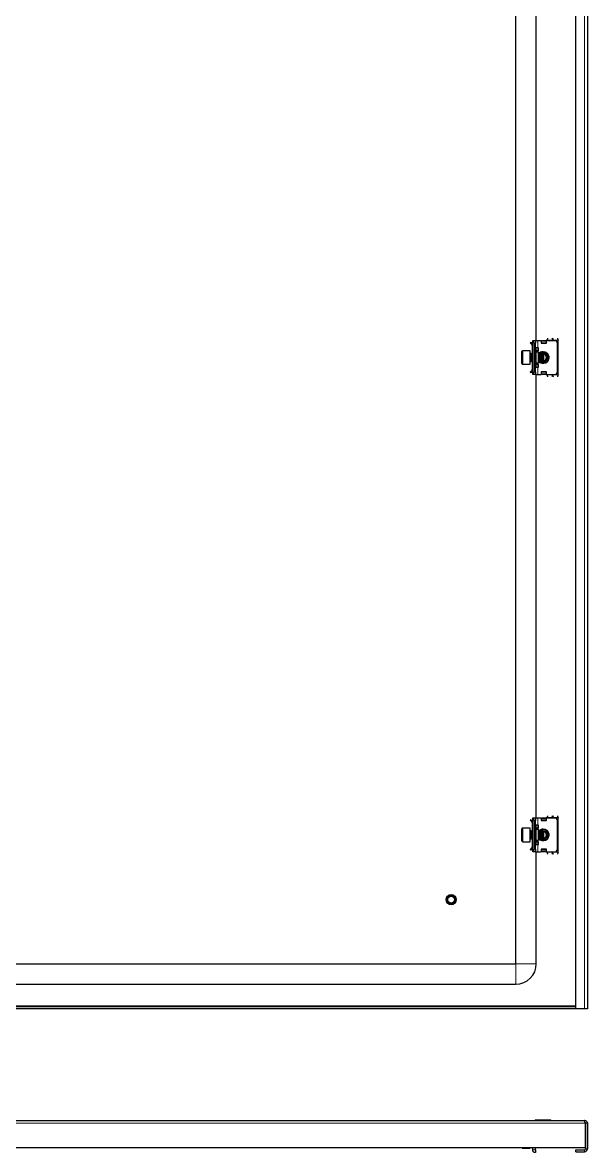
# Model space of a CAD drawing. Header units: millimetres. Extents: x -237 to 1691, y -491 to 1192.
# Drawn here: x 1276 to 1691, y -465 to 364 of the extents above; entities that cross this region are included whole.
import ezdxf

# ---------------------------------------------------------------- set-up
doc = ezdxf.new("R2010")
doc.units = ezdxf.units.MM

msp = doc.modelspace()

# ---------------------------------------------------------------- linework, layer by layer
at = {"color": 7, "linetype": 'Continuous', "lineweight": 25}
for p, q in [((1682.22, -359.46), (1682.22, 995.54)), ((1690.72, 995.54), (1690.72, -359.46)), ((1638.22, -326.46), (1638.22, 962.54)), ((1653.22, 130.54), (1653.22, 505.54)), ((1649.16, 129.18), (1648.8, 128.82)), ((1649.78, 127.85), (1648.8, 128.82)), ((1650.13, 128.2), (1649.16, 129.18)), ((1649.78, 127.85), (1650.13, 128.2)), ((1650.22, 128.54), (1650.22, 128.14)), ((1650.22, 126.79), (1650.72, 126.79)), ((1650.22, 126.79), (1650.22, 123.29)), ((1650.51, 129.24), (1650.72, 129.45)), ((1650.72, 130.54), (1652.72, 130.54)), ((1650.72, 130.27), (1650.72, 130.54)), ((1650.72, 105.81), (1650.72, 130.27)), ((1651.72, 128.54), (1651.72, 107.54)), ((1652.72, 130.54), (1652.72, 128.54)), ((1652.72, 130.54), (1654.22, 130.54)), ((1652.72, 107.54), (1652.72, 128.54)), ((1654.22, 125.04), (1652.72, 125.04)), ((1654.22, 130.54), (1656.72, 130.54)), ((1654.72, 125.04), (1654.22, 125.04)), ((1654.72, 123.04), (1654.72, 125.04)), ((1656.72, 130.54), (1656.72, 128.54)), ((1656.72, 128.54), (1660.72, 128.54)), ((1656.97, 130.16), (1657.47, 130.51)), ((1657.47, 130.16), (1656.97, 129.81)), ((1656.97, 129.81), (1656.97, 130.16)), ((1656.97, 128.89), (1656.97, 129.81)), ((1656.97, 128.54), (1656.97, 128.89)), ((1657.47, 130.51), (1657.47, 130.16)), ((1657.47, 130.51), (1659.97, 130.51)), ((1657.47, 130.16), (1659.97, 130.16)), ((1659.97, 130.16), (1659.97, 130.51)), ((1659.97, 130.51), (1660.47, 130.16)), ((1660.47, 129.81), (1659.97, 130.16)), ((1660.47, 130.16), (1660.47, 129.81)), ((1660.47, 129.81), (1660.47, 128.89)), ((1660.47, 128.89), (1660.47, 128.54)), ((1660.52, 130.42), (1660.52, 128.54)), ((1660.72, 130.42), (1660.52, 130.42)), ((1660.72, 130.54), (1666.72, 130.54)), ((1660.72, 128.54), (1660.72, 130.54)), ((1661.22, 130.54), (1661.22, 130.79)), ((1668.72, 107.54), (1668.72, 128.54)), ((1669.22, 105.29), (1669.22, 130.79)), ((1642.72, 113.64), (1642.72, 122.44)), ((1648.72, 123.04), (1643.32, 123.04)), ((1648.72, 113.04), (1648.72, 123.04)), ((1649.33, 121.04), (1648.97, 121.04)), ((1649.72, 120.48), (1649.33, 121.04)), ((1649.33, 119.18), (1649.33, 121.04)), ((1649.33, 115.04), (1649.33, 119.18)), ((1650.11, 121.04), (1649.72, 120.48)), ((1649.72, 118.97), (1649.72, 120.48)), ((1649.72, 115.59), (1649.72, 118.97)), ((1650.33, 121.04), (1650.11, 121.04)), ((1650.11, 119.18), (1650.11, 121.04)), ((1650.11, 115.04), (1650.11, 119.18)), ((1650.72, 123.29), (1650.22, 123.29)), ((1650.22, 123.29), (1650.22, 121.04)), ((1650.72, 120.48), (1650.33, 121.04)), ((1650.33, 119.18), (1650.33, 121.04)), ((1650.33, 115.04), (1650.33, 119.18)), ((1653.04, 122.07), (1654.72, 123.04)), ((1653.22, 122.17), (1653.22, 123.29)), ((1653.22, 123.29), (1653.72, 123.29)), ((1654.72, 122.04), (1653.22, 122.04)), ((1653.72, 123.29), (1654.72, 123.29)), ((1654.72, 114.04), (1654.72, 122.04)), ((1655.11, 121.04), (1654.72, 120.48)), ((1655.33, 121.04), (1655.11, 121.04)), ((1655.11, 119.18), (1655.11, 121.04)), ((1655.11, 115.04), (1655.11, 119.18)), ((1655.72, 120.48), (1655.33, 121.04)), ((1655.33, 119.18), (1655.33, 121.04)), ((1655.33, 115.04), (1655.33, 119.18)), ((1656.11, 121.04), (1655.72, 120.48)), ((1655.72, 118.97), (1655.72, 120.48)), ((1655.72, 115.59), (1655.72, 118.97)), ((1656.33, 121.04), (1656.11, 121.04)), ((1656.11, 119.18), (1656.11, 121.04)), ((1656.11, 115.04), (1656.11, 119.18)), ((1656.72, 120.48), (1656.33, 121.04)), ((1656.33, 119.18), (1656.33, 121.04)), ((1656.33, 115.04), (1656.33, 119.18)), ((1656.64, 120.59), (1656.89, 120.73)), ((1657.11, 121.04), (1656.72, 120.48)), ((1656.72, 118.97), (1656.72, 120.48)), ((1656.72, 115.59), (1656.72, 118.97)), ((1657.33, 121.04), (1657.11, 121.04)), ((1657.11, 119.18), (1657.11, 121.04)), ((1657.11, 115.04), (1657.11, 119.18)), ((1657.72, 120.48), (1657.33, 121.04)), ((1657.33, 119.18), (1657.33, 121.04)), ((1657.33, 115.04), (1657.33, 119.18)), ((1657.93, 120.78), (1657.55, 120.72)), ((1658.11, 121.04), (1657.72, 120.48)), ((1657.72, 118.97), (1657.72, 120.48)), ((1657.72, 115.59), (1657.72, 118.97)), ((1658.16, 121.04), (1658.11, 121.04)), ((1658.11, 119.18), (1658.11, 121.04)), ((1658.11, 115.04), (1658.11, 119.18)), ((1658.72, 120.48), (1658.16, 121.04)), ((1658.16, 115.04), (1658.16, 121.04)), ((1659.24, 120.6), (1658.41, 120.79)), ((1658.72, 115.59), (1658.72, 120.48)), ((1643.32, 113.04), (1648.72, 113.04)), ((1649.78, 108.23), (1648.8, 107.25)), ((1648.97, 115.04), (1649.33, 115.04)), ((1650.13, 107.87), (1649.16, 106.9)), ((1649.33, 115.04), (1649.72, 115.59)), ((1649.72, 115.59), (1650.11, 115.04)), ((1649.78, 108.23), (1650.13, 107.87)), ((1650.11, 115.04), (1650.33, 115.04)), ((1650.22, 115.04), (1650.22, 112.79)), ((1650.22, 112.79), (1650.22, 109.29)), ((1650.22, 112.79), (1650.72, 112.79)), ((1650.22, 109.29), (1650.72, 109.29)), ((1650.22, 107.54), (1650.22, 108)), ((1650.33, 115.04), (1650.72, 115.59)), ((1652.72, 111.04), (1654.22, 111.04)), ((1654.72, 113.04), (1653.04, 114.01)), ((1653.22, 114.04), (1654.72, 114.04)), ((1653.22, 112.79), (1653.22, 113.9)), ((1653.72, 112.79), (1653.22, 112.79)), ((1654.72, 112.79), (1653.72, 112.79)), ((1654.22, 111.04), (1654.72, 111.04)), ((1654.72, 115.59), (1655.11, 115.04)), ((1654.72, 111.04), (1654.72, 113.04)), ((1655.11, 115.04), (1655.33, 115.04)), ((1655.33, 115.04), (1655.72, 115.59)), ((1655.72, 115.59), (1656.11, 115.04)), ((1656.11, 115.04), (1656.33, 115.04)), ((1656.33, 115.04), (1656.72, 115.59)), ((1656.89, 115.35), (1656.64, 115.48)), ((1656.72, 115.59), (1657.11, 115.04)), ((1657.11, 115.04), (1657.33, 115.04)), ((1657.33, 115.04), (1657.72, 115.59)), ((1657.72, 115.59), (1658.11, 115.04)), ((1658.11, 115.04), (1658.16, 115.04)), ((1658.16, 115.04), (1658.72, 115.59)), ((1649.16, 106.9), (1648.8, 107.25)), ((1650.72, 106.62), (1650.51, 106.83)), ((1650.72, 105.54), (1650.72, 105.81)), ((1652.72, 105.54), (1650.72, 105.54)), ((1652.72, 107.54), (1652.72, 105.54)), ((1652.72, 105.54), (1654.22, 105.54)), ((1653.22, -219.46), (1653.22, 105.54)), ((1654.22, 105.54), (1656.72, 105.54)), ((1660.72, 107.54), (1656.72, 107.54)), ((1656.72, 107.54), (1656.72, 105.54)), ((1656.97, 107.18), (1656.97, 107.54)), ((1656.97, 106.27), (1656.97, 107.18)), ((1656.97, 106.27), (1657.47, 105.92)), ((1656.97, 105.92), (1656.97, 106.27)), ((1657.47, 105.56), (1656.97, 105.92)), ((1659.97, 105.92), (1657.47, 105.92)), ((1657.47, 105.92), (1657.47, 105.56)), ((1659.97, 105.56), (1657.47, 105.56)), ((1659.97, 105.92), (1660.47, 106.27)), ((1659.97, 105.56), (1659.97, 105.92)), ((1660.47, 105.92), (1659.97, 105.56)), ((1660.47, 107.54), (1660.47, 107.18)), ((1660.47, 107.18), (1660.47, 106.27)), ((1660.47, 106.27), (1660.47, 105.92)), ((1660.52, 107.54), (1660.52, 105.66)), ((1660.52, 105.66), (1660.72, 105.66)), ((1660.72, 105.54), (1660.72, 107.54)), ((1660.72, 105.54), (1666.72, 105.54)), ((1661.22, 105.29), (1661.22, 105.54)), ((1649.16, -220.82), (1648.8, -221.18)), ((1649.78, -222.15), (1648.8, -221.18)), ((1650.13, -221.8), (1649.16, -220.82)), ((1649.78, -222.15), (1650.13, -221.8)), ((1650.22, -221.46), (1650.22, -221.86)), ((1650.22, -223.21), (1650.72, -223.21)), ((1650.22, -223.21), (1650.22, -226.71)), ((1650.51, -220.76), (1650.72, -220.55)), ((1650.72, -219.46), (1652.72, -219.46)), ((1650.72, -219.73), (1650.72, -219.46)), ((1650.72, -244.19), (1650.72, -219.73)), ((1651.72, -221.46), (1651.72, -242.46)), ((1652.72, -219.46), (1652.72, -221.46)), ((1652.72, -219.46), (1654.22, -219.46)), ((1652.72, -242.46), (1652.72, -221.46)), ((1654.22, -219.46), (1656.72, -219.46)), ((1656.72, -219.46), (1656.72, -221.46)), ((1656.72, -221.46), (1660.72, -221.46)), ((1656.97, -219.84), (1657.47, -219.49)), ((1657.47, -219.84), (1656.97, -220.19)), ((1656.97, -220.19), (1656.97, -219.84)), ((1656.97, -221.11), (1656.97, -220.19)), ((1656.97, -221.46), (1656.97, -221.11)), ((1657.47, -219.49), (1657.47, -219.84)), ((1657.47, -219.49), (1659.97, -219.49)), ((1657.47, -219.84), (1659.97, -219.84)), ((1659.97, -219.84), (1659.97, -219.49)), ((1659.97, -219.49), (1660.47, -219.84)), ((1660.47, -220.19), (1659.97, -219.84)), ((1660.47, -219.84), (1660.47, -220.19)), ((1660.47, -220.19), (1660.47, -221.11)), ((1660.47, -221.11), (1660.47, -221.46)), ((1660.52, -219.58), (1660.52, -221.46)), ((1660.72, -219.58), (1660.52, -219.58)), ((1660.72, -221.46), (1660.72, -219.46)), ((1660.72, -219.46), (1666.72, -219.46)), ((1661.22, -219.46), (1661.22, -219.21)), ((1668.72, -242.46), (1668.72, -221.46)), ((1669.22, -244.71), (1669.22, -219.21)), ((1642.72, -236.36), (1642.72, -227.56)), ((1648.72, -226.96), (1643.32, -226.96)), ((1648.72, -236.96), (1648.72, -226.96)), ((1649.33, -228.96), (1648.97, -228.96)), ((1649.72, -229.52), (1649.33, -228.96)), ((1649.33, -230.82), (1649.33, -228.96)), ((1649.33, -234.96), (1649.33, -230.82)), ((1650.11, -228.96), (1649.72, -229.52)), ((1649.72, -231.03), (1649.72, -229.52)), ((1649.72, -234.41), (1649.72, -231.03)), ((1650.33, -228.96), (1650.11, -228.96)), ((1650.11, -230.82), (1650.11, -228.96)), ((1650.11, -234.96), (1650.11, -230.82)), ((1650.72, -226.71), (1650.22, -226.71)), ((1650.22, -226.71), (1650.22, -228.96)), ((1650.72, -229.52), (1650.33, -228.96)), ((1650.33, -230.82), (1650.33, -228.96)), ((1650.33, -234.96), (1650.33, -230.82)), ((1654.22, -224.96), (1652.72, -224.96)), ((1653.04, -227.93), (1654.72, -226.96)), ((1653.22, -227.83), (1653.22, -226.71)), ((1653.22, -226.71), (1653.72, -226.71)), ((1654.72, -227.96), (1653.22, -227.96)), ((1653.72, -226.71), (1654.72, -226.71)), ((1654.72, -224.96), (1654.22, -224.96)), ((1654.72, -226.96), (1654.72, -224.96)), ((1654.72, -235.96), (1654.72, -227.96)), ((1655.11, -228.96), (1654.72, -229.52)), ((1655.33, -228.96), (1655.11, -228.96)), ((1655.11, -230.82), (1655.11, -228.96)), ((1655.11, -234.96), (1655.11, -230.82)), ((1655.72, -229.52), (1655.33, -228.96)), ((1655.33, -230.82), (1655.33, -228.96)), ((1655.33, -234.96), (1655.33, -230.82)), ((1656.11, -228.96), (1655.72, -229.52)), ((1655.72, -231.03), (1655.72, -229.52)), ((1655.72, -234.41), (1655.72, -231.03)), ((1656.33, -228.96), (1656.11, -228.96)), ((1656.11, -230.82), (1656.11, -228.96)), ((1656.11, -234.96), (1656.11, -230.82)), ((1656.72, -229.52), (1656.33, -228.96)), ((1656.33, -230.82), (1656.33, -228.96)), ((1656.33, -234.96), (1656.33, -230.82)), ((1656.64, -229.41), (1656.89, -229.27)), ((1657.11, -228.96), (1656.72, -229.52)), ((1656.72, -231.03), (1656.72, -229.52)), ((1656.72, -234.41), (1656.72, -231.03)), ((1657.33, -228.96), (1657.11, -228.96)), ((1657.11, -230.82), (1657.11, -228.96)), ((1657.11, -234.96), (1657.11, -230.82)), ((1657.72, -229.52), (1657.33, -228.96)), ((1657.33, -230.82), (1657.33, -228.96)), ((1657.33, -234.96), (1657.33, -230.82)), ((1657.93, -229.22), (1657.55, -229.28)), ((1658.11, -228.96), (1657.72, -229.52)), ((1657.72, -231.03), (1657.72, -229.52)), ((1657.72, -234.41), (1657.72, -231.03)), ((1658.16, -228.96), (1658.11, -228.96)), ((1658.11, -230.82), (1658.11, -228.96)), ((1658.11, -234.96), (1658.11, -230.82)), ((1658.72, -229.52), (1658.16, -228.96)), ((1658.16, -234.96), (1658.16, -228.96)), ((1659.24, -229.4), (1658.41, -229.21)), ((1658.72, -234.41), (1658.72, -229.52)), ((1643.32, -236.96), (1648.72, -236.96)), ((1648.97, -234.96), (1649.33, -234.96)), ((1649.33, -234.96), (1649.72, -234.41)), ((1649.72, -234.41), (1650.11, -234.96)), ((1650.11, -234.96), (1650.33, -234.96)), ((1650.22, -234.96), (1650.22, -237.21)), ((1650.22, -237.21), (1650.22, -240.71)), ((1650.22, -237.21), (1650.72, -237.21)), ((1650.33, -234.96), (1650.72, -234.41)), ((1652.72, -238.96), (1654.22, -238.96)), ((1654.72, -236.96), (1653.04, -235.99)), ((1653.22, -235.96), (1654.72, -235.96)), ((1653.22, -237.21), (1653.22, -236.1)), ((1653.72, -237.21), (1653.22, -237.21)), ((1654.72, -237.21), (1653.72, -237.21)), ((1654.22, -238.96), (1654.72, -238.96)), ((1654.72, -234.41), (1655.11, -234.96)), ((1654.72, -238.96), (1654.72, -236.96)), ((1655.11, -234.96), (1655.33, -234.96)), ((1655.33, -234.96), (1655.72, -234.41)), ((1655.72, -234.41), (1656.11, -234.96)), ((1656.11, -234.96), (1656.33, -234.96)), ((1656.33, -234.96), (1656.72, -234.41)), ((1656.89, -234.65), (1656.64, -234.52)), ((1656.72, -234.41), (1657.11, -234.96)), ((1657.11, -234.96), (1657.33, -234.96)), ((1657.33, -234.96), (1657.72, -234.41)), ((1657.72, -234.41), (1658.11, -234.96)), ((1658.11, -234.96), (1658.16, -234.96)), ((1658.16, -234.96), (1658.72, -234.41)), ((1649.78, -241.77), (1648.8, -242.75)), ((1649.16, -243.1), (1648.8, -242.75)), ((1650.13, -242.13), (1649.16, -243.1)), ((1649.78, -241.77), (1650.13, -242.13)), ((1650.22, -240.71), (1650.72, -240.71)), ((1650.22, -242.46), (1650.22, -242)), ((1650.72, -243.38), (1650.51, -243.17)), ((1650.72, -244.46), (1650.72, -244.19)), ((1652.72, -244.46), (1650.72, -244.46)), ((1652.72, -242.46), (1652.72, -244.46)), ((1652.72, -244.46), (1654.22, -244.46)), ((1653.22, -326.46), (1653.22, -244.46)), ((1654.22, -244.46), (1656.72, -244.46)), ((1660.72, -242.46), (1656.72, -242.46)), ((1656.72, -242.46), (1656.72, -244.46)), ((1656.97, -242.82), (1656.97, -242.46)), ((1656.97, -243.73), (1656.97, -242.82)), ((1656.97, -243.73), (1657.47, -244.08)), ((1656.97, -244.08), (1656.97, -243.73)), ((1657.47, -244.44), (1656.97, -244.08)), ((1659.97, -244.08), (1657.47, -244.08)), ((1657.47, -244.08), (1657.47, -244.44)), ((1659.97, -244.44), (1657.47, -244.44)), ((1659.97, -244.08), (1660.47, -243.73)), ((1659.97, -244.44), (1659.97, -244.08)), ((1660.47, -244.08), (1659.97, -244.44)), ((1660.47, -242.46), (1660.47, -242.82)), ((1660.47, -242.82), (1660.47, -243.73)), ((1660.47, -243.73), (1660.47, -244.08)), ((1660.52, -242.46), (1660.52, -244.34)), ((1660.52, -244.34), (1660.72, -244.34)), ((1660.72, -244.46), (1660.72, -242.46)), ((1660.72, -244.46), (1666.72, -244.46)), ((1661.22, -244.71), (1661.22, -244.46)), ((1149.22, -326.46), (1638.22, -326.46)), ((1149.22, -341.46), (1638.22, -341.46)), ((1682.22, -357.96), (1105.22, -357.96)), ((1682.22, -359.46), (1105.22, -359.46)), ((1688.62, -359.46), (1682.22, -359.46)), ((1690.72, -359.46), (1688.62, -359.46)), ((1098.82, -441.26), (1688.62, -441.26)), ((1652.43, -440.96), (1652.43, -441.26)), ((1652.43, -440.96), (1663.59, -440.96)), ((1663.59, -440.96), (1664, -440.96)), ((1664, -441.26), (1664, -440.96)), ((1689.02, -443.36), (1689.02, -461.26)), ((1690.72, -443.36), (1689.22, -443.36)), ((1689.22, -443.36), (1689.22, -462.16)), ((1690.72, -443.36), (1690.72, -462.16)), ((1098.42, -461.26), (1689.02, -461.26)), ((1643.32, -461.76), (1648.72, -461.76)), ((1648.72, -461.76), (1648.72, -461.26)), ((1650.22, -461.76), (1650.72, -461.76)), ((1650.72, -462.76), (1650.72, -461.26)), ((1650.72, -463.76), (1650.72, -462.76)), ((1650.72, -463.76), (1651.72, -464.76)), ((1652.72, -462.76), (1652.72, -461.26)), ((1652.72, -462.76), (1652.72, -464.76)), ((1682.22, -464.26), (1682.22, -462.76)), ((1682.22, -462.76), (1688.62, -462.76)), ((1652.72, -464.76), (1651.72, -464.76)), ((1682.22, -464.26), (1688.62, -464.26))]:
    msp.add_line(p, q, dxfattribs=at)
at = {"color": 8, "linetype": 'Continuous', "lineweight": 18}
for p, q in [((1688.62, 995.54), (1688.62, -359.46)), ((1650.72, 128.54), (1650.22, 128.54)), ((1650.72, 129.04), (1650.51, 129.24)), ((1652.72, 128.54), (1651.72, 128.54)), ((1653.72, 123.29), (1653.72, 125.04)), ((1654.22, 125.04), (1654.22, 130.54)), ((1660.47, 128.89), (1656.97, 128.89)), ((1661.22, 130.79), (1665.22, 130.79)), ((1669.22, 130.79), (1665.22, 130.79)), ((1643.32, 123.04), (1643.32, 113.04)), ((1648.97, 121.04), (1648.97, 115.26)), ((1653.22, 122.04), (1653.22, 114.04)), ((1648.97, 115.26), (1648.97, 115.04)), ((1653.72, 111.04), (1653.72, 112.79)), ((1654.22, 105.54), (1654.22, 111.04)), ((1650.72, 107.54), (1650.22, 107.54)), ((1650.72, 107.04), (1650.51, 106.83)), ((1651.72, 107.54), (1652.72, 107.54)), ((1656.97, 107.18), (1660.47, 107.18)), ((1665.22, 105.29), (1661.22, 105.29)), ((1669.22, 105.29), (1665.22, 105.29)), ((1650.72, -221.46), (1650.22, -221.46)), ((1650.72, -220.96), (1650.51, -220.76)), ((1652.72, -221.46), (1651.72, -221.46)), ((1654.22, -224.96), (1654.22, -219.46)), ((1660.47, -221.11), (1656.97, -221.11)), ((1661.22, -219.21), (1665.22, -219.21)), ((1669.22, -219.21), (1665.22, -219.21)), ((1643.32, -226.96), (1643.32, -236.96)), ((1648.97, -228.96), (1648.97, -234.74)), ((1653.22, -227.96), (1653.22, -235.96)), ((1653.72, -226.71), (1653.72, -224.96)), ((1648.97, -234.74), (1648.97, -234.96)), ((1653.72, -238.96), (1653.72, -237.21)), ((1654.22, -244.46), (1654.22, -238.96)), ((1650.72, -242.46), (1650.22, -242.46)), ((1650.72, -242.96), (1650.51, -243.17)), ((1651.72, -242.46), (1652.72, -242.46)), ((1656.97, -242.82), (1660.47, -242.82)), ((1665.22, -244.71), (1661.22, -244.71)), ((1669.22, -244.71), (1665.22, -244.71)), ((1638.22, -326.46), (1638.22, -341.46)), ((1638.22, -326.46), (1653.22, -326.46)), ((1682.22, -357.36), (1105.22, -357.36)), ((1098.42, -443.36), (1689.02, -443.36)), ((1643.32, -461.26), (1643.32, -461.76)), ((1650.72, -462.76), (1652.72, -462.76)), ((1688.62, -462.76), (1688.62, -464.26)), ((1689.22, -462.16), (1690.72, -462.16))]:
    msp.add_line(p, q, dxfattribs=at)
at = {"color": 7, "linetype": 'Continuous', "lineweight": 25, "flags": 128}
for points in [[(1657.55, 115.36), (1657.68, 115.33), (1657.93, 115.29)], [(1657.55, -234.64), (1657.68, -234.67), (1657.93, -234.71)]]:
    msp.add_lwpolyline(points, dxfattribs=at)
at = {"color": 7, "linetype": 'Continuous', "lineweight": 25}
for radius in [3.75, 3, 2.5]:
    msp.add_circle((1590.72, -279.46), radius, dxfattribs=at)
for centre, radius, start, end in [((1651.22, 128.54), 1, 135, 180), ((1649.72, 128.54), 2, 0, 60), ((1666.72, 128.54), 2, 0, 90), ((1643.32, 122.44), 0.6, 90, 180), ((1648.97, 121.29), 0.25, 180, 270), ((1653.22, 122.54), 0.5, 180, 270), ((1658.22, 118.04), 4, 90, 134.28235), ((1658.22, 118.04), 4, 225.71765, 90), ((1658.22, 118.04), 3, 254.33161, 105.66839), ((1658.22, 118.04), 2.76, 274.01261, 68.2426), ((1658.22, 118.04), 2.45, 281.79772, 78.20228), ((1643.32, 113.64), 0.6, 180, 270), ((1648.97, 114.79), 0.25, 90, 180), ((1653.22, 113.54), 0.5, 90, 180), ((1651.22, 107.54), 1, 180, 225), ((1649.72, 107.54), 2, 300, 0), ((1666.72, 107.54), 2, 270, 0), ((1651.22, -221.46), 1, 135, 180), ((1649.72, -221.46), 2, 0, 60), ((1666.72, -221.46), 2, 0, 90), ((1643.32, -227.56), 0.6, 90, 180), ((1648.97, -228.71), 0.25, 180, 270), ((1653.22, -227.46), 0.5, 180, 270), ((1658.22, -231.96), 4, 90, 134.28235), ((1658.22, -231.96), 4, 225.71765, 90), ((1658.22, -231.96), 3, 254.33161, 105.66839), ((1658.22, -231.96), 2.76, 274.01261, 68.2426), ((1658.22, -231.96), 2.45, 281.79772, 78.20228), ((1643.32, -236.36), 0.6, 180, 270), ((1648.97, -235.21), 0.25, 90, 180), ((1653.22, -236.46), 0.5, 90, 180), ((1651.22, -242.46), 1, 180, 225), ((1649.72, -242.46), 2, 300, 0), ((1666.72, -242.46), 2, 270, 0), ((1638.22, -326.46), 15, 270, 0), ((1643.32, -461.16), 0.6, 189.59407, 270), ((1688.62, -462.16), 2.1, 270, 0), ((1688.62, -462.16), 0.6, 270, 0)]:
    msp.add_arc(centre, radius, start, end, dxfattribs=at)
at = {"color": 8, "linetype": 'Continuous', "lineweight": 18}
for centre, start, end in [((1658.22, 118.04), 218.94244, 90), ((1658.22, 118.04), 90, 141.05756), ((1658.22, -231.96), 218.94244, 90), ((1658.22, -231.96), 90, 141.05756)]:
    msp.add_arc(centre, 4.5, start, end, dxfattribs=at)
at = {"color": 7, "linetype": 'Continuous', "lineweight": 25}
for points, knots in [([(1650.22, 126.79), (1650.2, 126.98), (1650.17, 127.27), (1649.98, 127.62), (1649.85, 127.77), (1649.78, 127.85)], [0, 0, 0, 0, 0.485042, 0.738404, 1, 1, 1, 1]), ([(1650.72, 126.79), (1650.69, 127.03), (1650.64, 127.51), (1650.35, 127.97), (1650.16, 128.17), (1650.13, 128.2)], [0, 0, 0, 0, 0.461863, 0.923726, 1, 1, 1, 1]), ([(1661.22, 130.79), (1661.27, 130.91), (1661.36, 131.15), (1661.5, 131.5), (1661.65, 131.83), (1661.74, 132.02), (1661.79, 132.11)], [0, 0, 0, 0, 0.247454, 0.50208, 0.749534, 1, 1, 1, 1]), ([(1664.65, 132.1), (1664.73, 131.94), (1664.9, 131.6), (1665.09, 131.11), (1665.2, 130.83), (1665.22, 130.79)], [0, 0, 0, 0, 0.415483, 0.917152, 1, 1, 1, 1]), ([(1665.22, 130.79), (1665.31, 131.03), (1665.5, 131.52), (1665.69, 131.91), (1665.79, 132.11)], [0, 0, 0, 0, 0.502065, 1, 1, 1, 1]), ([(1668.65, 132.1), (1668.73, 131.94), (1668.9, 131.6), (1669.09, 131.11), (1669.2, 130.83), (1669.22, 130.79)], [0, 0, 0, 0, 0.415483, 0.917152, 1, 1, 1, 1]), ([(1649.78, 108.23), (1649.9, 108.38), (1650.08, 108.6), (1650.2, 108.98), (1650.21, 109.19), (1650.22, 109.29)], [0, 0, 0, 0, 0.485042, 0.738404, 1, 1, 1, 1]), ([(1650.13, 107.87), (1650.28, 108.06), (1650.59, 108.44), (1650.71, 108.97), (1650.72, 109.25), (1650.72, 109.29)], [0, 0, 0, 0, 0.461863, 0.923726, 1, 1, 1, 1]), ([(1661.79, 103.98), (1661.71, 104.13), (1661.54, 104.48), (1661.34, 104.97), (1661.23, 105.25), (1661.22, 105.29)], [0, 0, 0, 0, 0.415483, 0.917152, 1, 1, 1, 1]), ([(1665.22, 105.29), (1665.12, 105.04), (1664.93, 104.56), (1664.74, 104.16), (1664.65, 103.97)], [0, 0, 0, 0, 0.502065, 1, 1, 1, 1]), ([(1665.79, 103.98), (1665.71, 104.13), (1665.54, 104.48), (1665.34, 104.97), (1665.23, 105.25), (1665.22, 105.29)], [0, 0, 0, 0, 0.415483, 0.917152, 1, 1, 1, 1]), ([(1669.22, 105.29), (1669.12, 105.04), (1668.93, 104.56), (1668.74, 104.16), (1668.65, 103.97)], [0, 0, 0, 0, 0.502065, 1, 1, 1, 1]), ([(1650.22, -223.21), (1650.2, -223.02), (1650.17, -222.73), (1649.98, -222.38), (1649.85, -222.23), (1649.78, -222.15)], [0, 0, 0, 0, 0.485042, 0.738404, 1, 1, 1, 1]), ([(1650.72, -223.21), (1650.69, -222.97), (1650.64, -222.49), (1650.35, -222.03), (1650.16, -221.83), (1650.13, -221.8)], [0, 0, 0, 0, 0.461863, 0.923726, 1, 1, 1, 1]), ([(1661.22, -219.21), (1661.27, -219.09), (1661.36, -218.85), (1661.5, -218.5), (1661.65, -218.17), (1661.74, -217.98), (1661.79, -217.89)], [0, 0, 0, 0, 0.247454, 0.50208, 0.749534, 1, 1, 1, 1]), ([(1664.65, -217.9), (1664.73, -218.06), (1664.9, -218.4), (1665.09, -218.89), (1665.2, -219.17), (1665.22, -219.21)], [0, 0, 0, 0, 0.4154826, 0.9171518, 1, 1, 1, 1]), ([(1665.22, -219.21), (1665.31, -218.97), (1665.5, -218.48), (1665.69, -218.09), (1665.79, -217.89)], [0, 0, 0, 0, 0.502065, 1, 1, 1, 1]), ([(1668.65, -217.9), (1668.73, -218.06), (1668.9, -218.4), (1669.09, -218.89), (1669.2, -219.17), (1669.22, -219.21)], [0, 0, 0, 0, 0.415483, 0.917152, 1, 1, 1, 1]), ([(1649.78, -241.77), (1649.9, -241.62), (1650.08, -241.4), (1650.2, -241.02), (1650.21, -240.81), (1650.22, -240.71)], [0, 0, 0, 0, 0.485042, 0.738404, 1, 1, 1, 1]), ([(1650.13, -242.13), (1650.28, -241.94), (1650.59, -241.56), (1650.71, -241.03), (1650.72, -240.75), (1650.72, -240.71)], [0, 0, 0, 0, 0.461863, 0.923726, 1, 1, 1, 1]), ([(1661.79, -246.02), (1661.71, -245.87), (1661.54, -245.52), (1661.34, -245.03), (1661.23, -244.75), (1661.22, -244.71)], [0, 0, 0, 0, 0.415483, 0.917152, 1, 1, 1, 1]), ([(1665.22, -244.71), (1665.12, -244.96), (1664.93, -245.44), (1664.74, -245.84), (1664.65, -246.03)], [0, 0, 0, 0, 0.5020654, 1, 1, 1, 1]), ([(1665.79, -246.02), (1665.71, -245.87), (1665.54, -245.52), (1665.34, -245.03), (1665.23, -244.75), (1665.22, -244.71)], [0, 0, 0, 0, 0.415483, 0.917152, 1, 1, 1, 1]), ([(1669.22, -244.71), (1669.12, -244.96), (1668.93, -245.44), (1668.74, -245.84), (1668.65, -246.03)], [0, 0, 0, 0, 0.502065, 1, 1, 1, 1]), ([(1688.62, -441.26), (1688.9, -441.26), (1689.17, -441.32), (1689.68, -441.53), (1689.91, -441.68), (1690.3, -442.07), (1690.45, -442.3), (1690.66, -442.82), (1690.72, -443.09), (1690.72, -443.36)], [0, 0, 0, 0, 0.25, 0.25, 0.5, 0.5, 0.75, 0.75, 1, 1, 1, 1]), ([(1689.02, -443.36), (1688.98, -443.09), (1688.95, -442.81), (1688.88, -442.31), (1688.85, -442.07), (1688.78, -441.69), (1688.75, -441.53), (1688.68, -441.32), (1688.65, -441.26), (1688.62, -441.26)], [0, 0, 0, 0, 0.25, 0.25, 0.5, 0.5, 0.75, 0.75, 1, 1, 1, 1]), ([(1688.96, -442.89), (1688.99, -442.91), (1689.16, -443.01), (1689.19, -443.21), (1689.22, -443.36)], [0, 0, 0, 0, 0.207713, 1, 1, 1, 1]), ([(1650.22, -461.76), (1650.2, -461.66), (1650.16, -461.51), (1650.02, -461.34), (1649.94, -461.28), (1649.92, -461.26)], [0, 0, 0, 0, 0.60297, 0.917931, 1, 1, 1, 1]), ([(1650.72, -461.76), (1650.7, -461.67), (1650.66, -461.5), (1650.42, -461.34), (1650.31, -461.26)], [0, 0, 0, 0, 0.57413, 1, 1, 1, 1])]:
    msp.add_open_spline(points, degree=3, knots=knots, dxfattribs=at)

doc.saveas('drawing.dxf')
